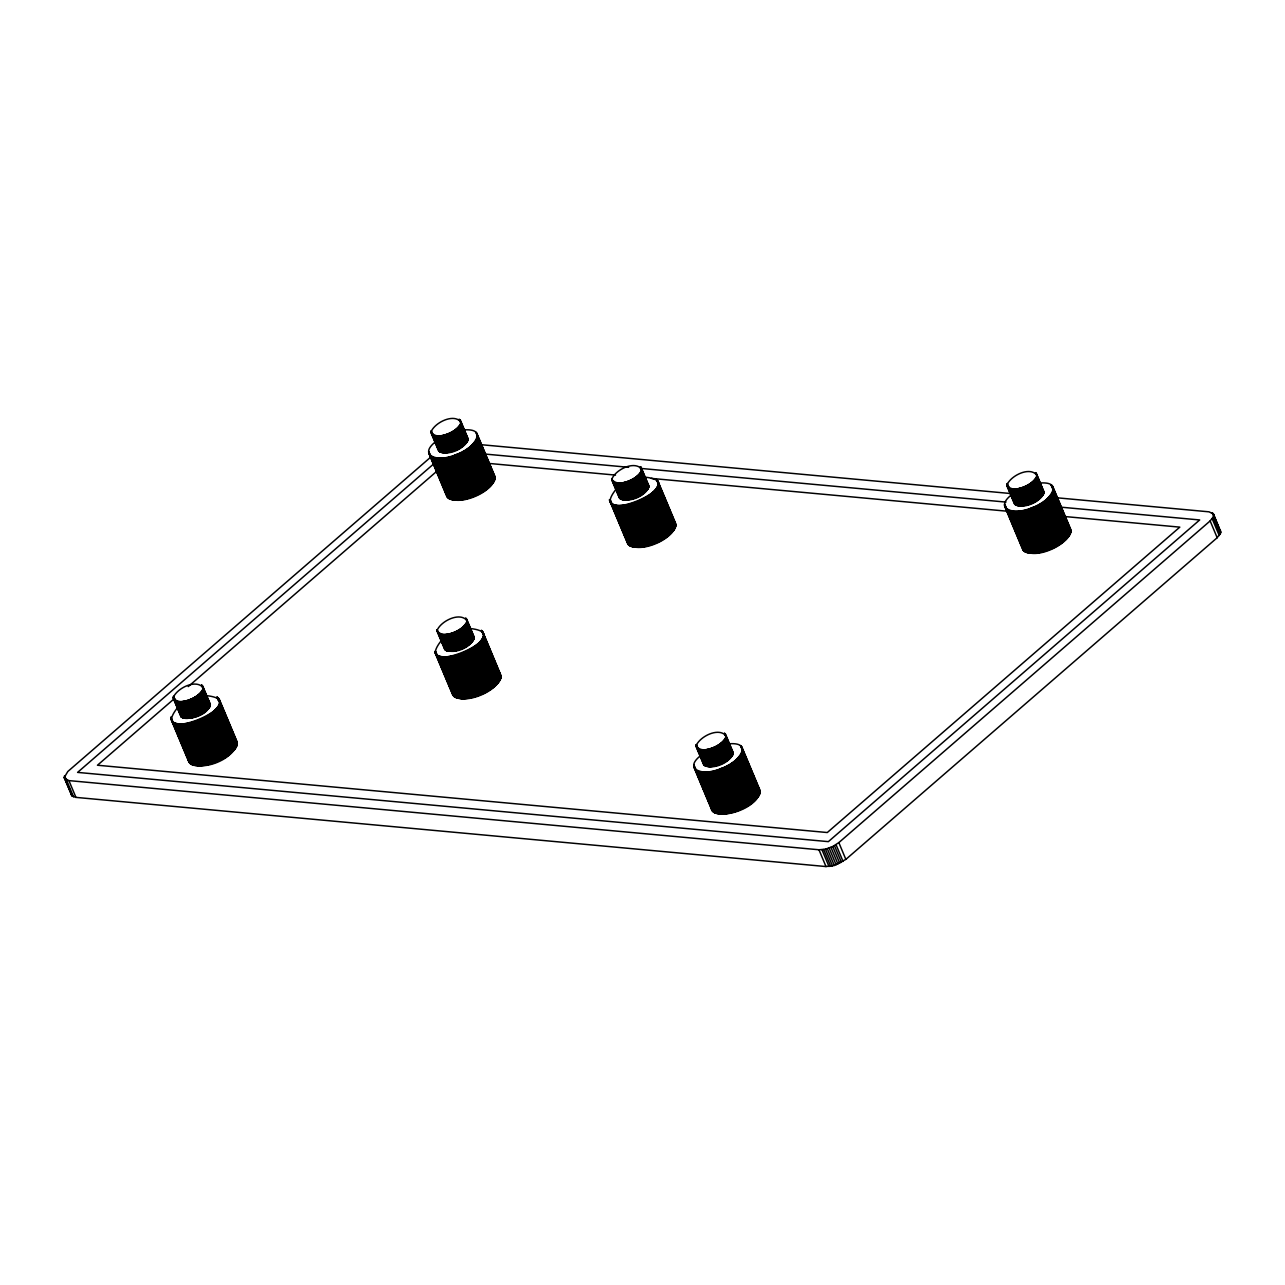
<?xml version="1.0" encoding="UTF-8"?>
<svg xmlns="http://www.w3.org/2000/svg" width="1285" height="1285" viewBox="0 0 1285 1285"><rect width="100%" height="100%" fill="white"/><g stroke="black" fill="none" stroke-linecap="round" stroke-linejoin="round"><path stroke-width="1.5" d="M188.413 760.19C198.243 775.032 240.697 757.459 235.798 739.903M467.033 436.611C470.76 447.951 441.446 459.95 438.233 447.726M444.08 647.078C449.027 658.177 478.871 645.407 472.157 634.565M446.313 492.878C450.071 512.024 502.885 489.954 492.942 473.715M452.288 691.844C457.46 709.93 507.559 688.969 499.319 672.521M646.917 483.176C653.776 494.018 623.161 507.061 618.888 495.416M627.048 540.455C632.22 558.541 682.319 537.564 674.079 521.132M731.92 750.312C736.642 761.652 705.706 774.164 703.425 761.314M711.312 808.795C719.841 823.524 767.932 803.735 757.652 787.336M1042.729 489.553C1047.468 500.893 1016.515 513.39 1014.234 500.556M1022.217 545.98C1026.635 564.758 1075.609 544.117 1069.763 527.637M1057.459 497.841L1209.073 511.832L1213.506 514.096L1220.734 532.568L1217.184 537.724L845.851 859.392L834.302 865.464L825.998 866.556L75.927 797.391L71.944 795.817L64.25 777.537L67.816 771.498L431.567 456.4M71.285 793.439L71.494 795.126M205.986 695.603C259.104 700.903 144.611 749.01 177.683 707.489M173.218 697.659C179.82 707.344 199.769 697.723 203.367 688.021C196.573 678.48 176.961 688.021 173.218 697.659L181.297 717.014C190.501 721.415 212.86 713.271 208.829 701.947M464.527 429.881C491.545 428.178 468.672 452.77 456.095 454.569C444.305 462.584 415.007 457.556 436.049 441.349M430.989 432.001C437.591 441.703 457.54 432.065 461.138 422.363C454.344 412.838 434.732 422.363 430.989 432.001L439.068 451.356M437.028 630.549C443.646 640.251 463.596 630.614 467.178 620.912C460.399 611.371 440.787 620.912 437.028 630.549L445.317 650.065M611.788 479.401C615.178 469.539 635.143 459.982 641.938 469.507C638.211 479.241 618.936 488.573 611.788 479.401L619.868 498.516M729.607 743.742C756.624 742.055 733.751 766.647 721.19 768.43C709.4 776.445 680.102 771.434 701.144 755.211M696.068 745.862C702.686 755.564 722.636 745.942 726.218 736.241C719.439 726.7 699.827 736.241 696.068 745.862L704.148 765.234M1040.432 482.983C1067.449 481.281 1044.577 505.888 1032 507.671C1020.21 515.687 990.912 510.659 1011.954 494.452M1006.894 485.104C1013.496 494.805 1033.445 485.168 1037.043 475.466C1030.249 465.941 1010.636 475.482 1006.894 485.104L1014.957 504.459M616.254 488.991C583.197 530.512 697.675 482.405 644.572 477.104M441.494 640.38C408.437 681.901 522.915 633.794 469.812 628.493M64.475 778.341L68.908 780.605L818.963 849.77L825.468 849.16L832.744 846.542L838.832 842.607L1210.149 520.923L1213.442 516.731L1213.506 514.096M180.559 713.095L181.297 717.014M433.768 463.853L77.598 772.397L828.359 841.643L1199.676 519.959L1059.916 507.077M174.631 698.381L97.467 765.234L827.283 832.535L1179.807 527.139L1064.157 516.474M188.252 686.592L437.896 470.31M480.943 444.674L1011.584 493.617M484.863 454.039L628.622 467.306M640.605 468.399L1005.994 502.098M489.874 463.516L615.499 475.097M651.399 478.405L1008.323 511.318M1218.485 529.147L1220.525 530.882M234.416 738.891L235.492 739.63M1068.477 526.577L1069.473 527.348M1213.056 513.406L1220.75 531.685M1212.365 512.811L1220.734 532.568M1213.442 516.731L1220.477 533.516M1212.944 517.743L1219.979 534.528M1212.221 518.787L1219.256 535.572M1210.149 520.923L1217.184 537.724M1052.688 486.292L1070.855 529.645M1052.206 485.682L1070.999 530.801M1051.612 485.12L1070.999 531.203M1051.275 484.863L1070.951 531.621M1050.921 484.606L1052.447 488.268M1053.331 490.083L1070.887 532.038M1053.234 490.517L1070.79 532.472M1053.106 490.95L1070.662 532.922M1052.961 491.4L1070.517 533.371M1052.784 491.85L1070.325 533.821M1052.56 492.316L1070.116 534.287M1052.319 492.781L1069.875 534.753M1052.062 493.263L1069.618 535.219M1051.756 493.729L1069.313 535.7M1051.435 494.211L1068.991 536.182M1051.098 494.709L1068.654 536.664M1050.712 495.191L1068.269 537.162M1050.311 495.673L1067.867 537.644M1049.893 496.171L1067.449 538.142M1049.427 496.669L1066.984 538.624M1048.962 497.15L1066.518 539.122M1048.448 497.648L1066.004 539.62M1047.934 498.146L1065.49 540.118M1047.387 498.628L1064.944 540.6M1036.272 473.282L1044.062 492.01M1036.112 473.105L1044.03 492.508M1046.809 499.126L1064.365 541.097M1035.485 472.623L1043.934 493.038M1036.834 476.526L1043.854 493.311M1036.738 476.799L1043.661 493.874M1046.215 499.608L1063.771 541.579M1036.497 477.377L1043.516 494.163M1036.352 477.667L1043.372 494.452M1036.192 477.956L1043.211 494.741M1045.604 500.09L1063.161 542.061M1035.999 478.245L1043.034 495.03M1035.806 478.55L1042.826 495.335M1044.978 500.572L1062.534 542.543M1035.598 478.839L1042.617 495.625M1035.357 479.144L1042.376 495.93M1035.116 479.45L1042.135 496.235M1044.336 501.054L1061.876 543.025M1034.843 479.755L1041.878 496.54M1034.57 480.044L1041.589 496.845M1043.661 501.519L1061.217 543.491M1034.28 480.349L1041.3 497.15M1033.959 480.654L1040.995 497.44M1042.97 502.001L1060.527 543.957M1033.638 480.959L1040.657 497.745M1033.301 481.265L1040.32 498.05M1042.264 502.451L1059.82 544.422M1032.947 481.57L1039.983 498.355M1032.594 481.875L1039.613 498.66M1041.557 502.917L1059.097 544.872M1032.208 482.164L1039.228 498.949M1040.818 503.351L1058.374 545.322M1031.823 482.469L1038.842 499.255M1031.421 482.758L1038.441 499.544M1040.063 503.8L1057.619 545.772M1031.004 483.048L1038.039 499.833M1030.586 483.337L1037.605 500.122M1039.308 504.234L1056.864 546.189M1030.152 483.626L1037.172 500.411M1029.703 483.899L1036.738 500.684M1038.537 504.652L1056.077 546.623M1029.253 484.172L1036.272 500.957M1037.75 505.069L1055.306 547.041M1028.787 484.445L1035.822 501.23M1028.321 484.718L1035.341 501.503M1036.947 505.471L1054.503 547.442M1027.839 484.975L1034.875 501.76M1027.358 485.232L1034.377 502.017M1036.144 505.872L1053.7 547.828M1026.876 485.489L1033.895 502.274M1035.324 506.258L1052.881 548.213M1026.378 485.73L1033.397 502.515M1025.864 485.955L1032.899 502.756M1034.505 506.627L1052.062 548.599M1025.366 486.196L1032.385 502.981M1033.67 506.981L1051.226 548.952M1024.852 486.421L1031.871 503.206M1024.338 486.629L1031.357 503.415M1032.835 507.334L1050.391 549.305M1023.824 486.838L1030.843 503.624M1023.31 487.047L1030.329 503.832M1032 507.671L1049.556 549.643M1022.78 487.24L1029.799 504.025M1031.164 507.993L1048.721 549.964M1022.266 487.417L1029.285 504.202M1021.736 487.593L1028.755 504.379M1030.313 508.314L1047.869 550.285M1021.222 487.754L1028.241 504.539M1020.692 487.914L1027.711 504.7M1029.462 508.603L1047.018 550.574M1020.178 488.059L1027.197 504.86M1028.61 508.892L1046.167 550.863M1019.647 488.204L1026.683 504.989M1019.134 488.332L1026.169 505.117M1027.775 509.165L1045.331 551.136M1018.636 488.461L1025.655 505.246M1018.122 488.573L1025.141 505.358M1026.924 509.422L1044.48 551.393M1017.624 488.669L1024.643 505.455M1026.089 509.663L1043.645 551.634M1017.126 488.766L1024.145 505.551M1016.628 488.846L1023.647 505.631M1025.237 509.888L1042.794 551.859M1016.146 488.91L1023.165 505.696M1015.664 488.975L1022.683 505.76M1024.402 510.097L1041.958 552.068M1015.198 489.023L1022.217 505.808M1014.732 489.055L1021.752 505.84M1023.583 510.29L1041.139 552.261M1014.283 489.087L1021.302 505.872M1013.833 489.103L1020.852 505.888M1022.748 510.482L1040.304 552.438M1013.399 489.119L1020.418 505.904M1012.965 489.119L1020.001 505.904M1021.944 510.643L1039.501 552.614M1012.564 489.103L1019.583 505.888M1012.146 489.071L1019.182 505.872M1021.125 510.787L1038.682 552.759M1011.761 489.039L1018.78 505.824M1011.391 489.007L1018.411 505.792M1020.338 510.916L1037.894 552.887M1011.022 488.942L1018.041 505.728M1010.669 488.878L1017.688 505.664M1010.331 488.798L1017.351 505.583M1019.551 511.028L1037.107 553M1009.994 488.718L1017.029 505.503M1009.689 488.621L1016.708 505.407M1007.328 483.481L1016.419 505.31M1018.764 511.125L1036.32 553.096M1007.119 484.043L1016.13 505.182M1007.038 484.316L1015.616 504.925M1006.958 484.59L1015.391 504.78M1018.009 511.205L1035.565 553.176M1006.91 485.842L1014.459 503.929M1017.254 511.269L1034.811 553.241M1016.515 511.318L1034.072 553.289M1015.792 511.35L1033.349 553.321M1015.086 511.366L1032.642 553.337M1014.395 511.366L1031.951 553.337M1013.736 511.334L1031.293 553.305M1013.078 511.301L1030.634 553.273M1012.435 511.253L1029.992 553.209M1011.825 511.173L1029.381 553.144M1011.231 511.093L1028.787 553.048M1010.669 510.98L1028.225 552.952M1010.106 510.852L1027.663 552.823M1009.576 510.723L1027.133 552.678M1009.078 510.563L1026.635 552.534M1008.596 510.386L1026.153 552.357M1008.147 510.209L1025.703 552.164M1007.713 510L1025.269 551.972M1004.661 504.025L1006.958 509.486M1007.312 509.776L1024.868 551.747M1004.581 504.443L1024.482 551.522M1004.533 504.86L1024.129 551.265M1004.517 505.278L1023.503 550.719M1004.581 506.065L1022.988 550.125M838.832 842.607L845.851 859.392M836.053 844.679L843.072 861.464M834.447 845.642L841.466 862.428M832.744 846.542L839.764 863.327M830.961 847.361L837.981 864.146M829.13 848.068L836.149 864.853M827.283 848.678L834.302 865.464M825.468 849.16L832.487 865.945M823.701 849.53L830.72 866.315M821.998 849.738L829.018 866.54M818.963 849.77L825.998 866.556M657.583 480.333L675.749 523.686M657.101 479.723L675.91 524.842M657.277 480.976L675.894 525.244M656.185 478.903L675.862 525.661M658.241 484.124L675.798 526.079M658.145 484.557L675.701 526.513M658.016 484.991L675.573 526.962M657.856 485.441L675.412 527.412M657.679 485.891L675.235 527.862M657.47 486.356L675.027 528.328M657.229 486.822L674.786 528.794M656.956 487.304L674.513 529.275M656.667 487.77L674.223 529.741M656.346 488.252L673.902 530.223M655.992 488.75L673.549 530.705M655.623 489.232L673.179 531.203M655.221 489.73L672.778 531.685M654.788 490.211L672.344 532.183M654.338 490.709L671.894 532.681M653.856 491.207L671.413 533.163M653.358 491.689L670.915 533.66M652.828 492.187L670.385 534.158M652.282 492.685L669.838 534.64M641.006 467.146L648.973 486.051M640.605 466.808L648.941 486.565M651.72 493.167L669.276 535.138M640.396 466.664L648.845 487.095M640.846 468.206L648.764 487.352M640.332 467.949L648.556 487.914M651.126 493.649L668.682 535.62M641.408 471.418L648.427 488.204M641.263 471.707L648.283 488.493M641.087 471.997L648.106 488.782M650.515 494.147L668.072 536.102M640.91 472.286L647.929 489.071M640.717 472.591L647.736 489.376M649.889 494.629L667.445 536.584M640.492 472.88L647.511 489.665M640.267 473.185L647.287 489.971M649.23 495.094L666.786 537.066M640.01 473.49L647.03 490.276M639.753 473.796L646.773 490.581M648.556 495.576L666.112 537.532M639.48 474.101L646.5 490.886M639.175 474.406L646.194 491.191M647.881 496.042L665.437 537.997M638.87 474.711L645.889 491.496M638.549 475L645.568 491.802M638.211 475.305L645.231 492.091M647.174 496.492L664.73 538.463M637.858 475.611L644.877 492.396M637.488 475.916L644.508 492.701M646.451 496.958L664.008 538.913M637.119 476.205L644.138 493.006M645.712 497.407L663.269 539.363M636.734 476.51L643.753 493.295M636.332 476.799L643.351 493.585M644.974 497.841L662.53 539.812M635.914 477.088L642.934 493.874M635.497 477.377L642.516 494.163M644.203 498.275L661.759 540.246M635.063 477.667L642.082 494.452M634.613 477.94L641.633 494.725M643.432 498.692L660.988 540.664M634.164 478.229L641.183 495.014M642.645 499.11L660.201 541.081M633.698 478.486L640.717 495.287M633.232 478.759L640.251 495.544M641.841 499.512L659.398 541.483M632.75 479.016L639.769 495.801M632.268 479.273L639.288 496.058M641.038 499.913L658.595 541.885M631.77 479.53L638.79 496.315M640.235 500.299L657.791 542.254M631.272 479.771L638.292 496.556M630.774 480.012L637.794 496.797M639.4 500.668L656.956 542.639M630.26 480.237L637.296 497.022M741.863 747.051L760.029 790.404M741.397 746.44L760.19 791.56M629.762 480.462L636.782 497.247M638.581 501.022L656.137 542.993M740.803 745.878L760.174 791.962M740.465 745.621L760.142 792.379M742.521 750.842L760.077 792.813M629.248 480.67L636.268 497.456M637.745 501.375L655.302 543.346M742.425 751.275L759.981 793.23M742.296 751.709L759.853 793.68M628.718 480.879L635.754 497.664M742.152 752.159L759.708 794.13M636.91 501.712L654.467 543.683M741.959 752.608L759.515 794.58M628.204 481.088L635.224 497.873M741.75 753.074L759.307 795.046M627.69 481.281L634.71 498.066M741.509 753.54L759.066 795.511M636.059 502.049L653.615 544.005M627.16 481.457L634.18 498.243M741.252 754.022L758.792 795.993M740.947 754.488L758.503 796.459M626.646 481.634L633.666 498.419M635.208 502.355L652.764 544.326M740.626 754.97L758.182 796.941M626.116 481.811L633.136 498.596M740.272 755.468L757.829 797.423M625.602 481.955L632.622 498.741M634.372 502.66L651.929 544.615M739.903 755.949L757.459 797.921M625.072 482.116L632.091 498.901M633.521 502.933L651.077 544.904M739.501 756.447L757.058 798.403M624.558 482.244L631.577 499.03M739.068 756.929L756.624 798.901M624.044 482.373L631.063 499.174M632.67 503.206L650.226 545.177M623.53 482.501L630.549 499.287M738.618 757.427L756.174 799.399M631.835 503.463L649.391 545.434M623.016 482.614L630.052 499.399M738.136 757.925L755.692 799.88M622.518 482.71L629.538 499.496M737.638 758.407L755.195 800.378M622.02 482.807L629.04 499.592M630.983 503.704L648.539 545.675M621.538 482.887L628.558 499.672M737.124 758.905L754.664 800.876M630.148 503.929L647.704 545.9M621.04 482.951L628.06 499.736M736.562 759.403L754.118 801.358M620.575 483.015L627.594 499.801M629.313 504.138L646.869 546.109M725.463 734.04L733.253 752.769M724.901 733.526L733.221 753.283M736 759.885L753.556 801.856M620.093 483.064L627.112 499.849M724.676 733.382L733.125 753.813M619.627 483.112L626.662 499.897M628.477 504.346L646.034 546.302M724.435 733.237L733.044 754.07M725.929 737.574L732.836 754.632M735.405 760.367L752.962 802.338M619.177 483.128L626.197 499.913M725.688 738.136L732.707 754.921M618.727 483.144L625.763 499.945M627.658 504.523L645.215 546.494M725.543 738.425L732.562 755.211M725.366 738.714L732.402 755.5M734.795 760.865L752.351 802.82M618.294 483.16L625.313 499.945M725.19 739.003L732.209 755.789M617.876 483.16L624.895 499.945M626.839 504.684L644.395 546.655M724.997 739.309L732.016 756.094M734.169 761.346L751.725 803.302M617.459 483.144L624.478 499.929M724.772 739.598L731.808 756.383M617.057 483.128L624.076 499.913M626.036 504.828L643.592 546.8M724.547 739.903L731.567 756.688M733.51 761.812L751.066 803.784M616.672 483.08L623.691 499.881M724.306 740.208L731.326 756.993M724.033 740.513L731.053 757.299M616.286 483.048L623.305 499.833M625.233 504.957L642.789 546.928M732.852 762.294L750.408 804.249M615.917 482.983L622.936 499.769M723.76 740.819L730.779 757.604M615.563 482.919L622.582 499.704M723.455 741.124L730.49 757.909M615.226 482.839L622.245 499.64M624.446 505.069L642.002 547.041M614.905 482.758L621.924 499.544M723.15 741.429L730.169 758.214M732.161 762.76L749.717 804.715M614.599 482.662L621.619 499.447M722.829 741.718L729.848 758.519M614.294 482.566L621.314 499.351M623.675 505.182L641.231 547.137M613.748 482.325L621.04 499.223M722.491 742.023L729.511 758.809M731.454 763.21L749.01 805.181M613.491 482.18L620.526 498.965M611.821 478.887L620.286 498.821M622.904 505.262L640.46 547.217M722.138 742.328L729.157 759.114M721.768 742.634L728.804 759.419M730.731 763.675L748.288 805.631M611.853 480.124L619.37 497.97M622.165 505.326L639.721 547.282M721.399 742.923L728.418 759.724M730.009 764.125L747.549 806.08M621.426 505.374L638.982 547.33M721.014 743.228L728.033 760.013M720.612 743.517L727.631 760.302M729.254 764.559L746.81 806.53M620.703 505.39L638.26 547.362M720.194 743.806L727.214 760.591M619.996 505.407L637.553 547.378M719.777 744.095L726.796 760.881M728.483 764.993L746.039 806.964M619.306 505.407L636.862 547.378M719.343 744.384L726.362 761.17M718.893 744.658L725.913 761.443M727.712 765.41L745.268 807.382M618.631 505.39L636.187 547.346M718.443 744.947L725.463 761.732M617.973 505.342L635.529 547.314M726.924 765.828L744.481 807.799M717.978 745.204L724.997 762.005M617.346 505.294L634.902 547.265M717.512 745.477L724.531 762.262M726.137 766.229L743.694 808.201M616.736 505.214L634.292 547.185M717.03 745.734L724.049 762.519M616.141 505.134L633.698 547.105M716.548 745.991L723.567 762.776M725.334 766.631L742.875 808.602M615.563 505.021L633.12 546.992M716.05 746.248L723.086 763.033M615.017 504.909L632.573 546.864M724.515 767.016L742.071 808.972M614.487 504.764L632.043 546.735M715.552 746.489L722.588 763.274M613.989 504.603L631.529 546.575M715.054 746.73L722.074 763.515M723.696 767.386L741.252 809.357M613.507 504.427L631.063 546.398M613.041 504.25L630.598 546.221M714.556 746.954L721.576 763.74M612.608 504.041L630.164 546.013M722.861 767.755L740.417 809.711M610.327 499.881L629.762 545.788M714.042 747.179L721.062 763.965M610.246 500.315L629.377 545.563M610.198 500.732L628.702 545.049M713.528 747.388L720.548 764.173M722.025 768.093L739.582 810.064M609.443 499.72L628.413 544.776M609.476 500.106L627.883 544.165M713.014 747.597L720.034 764.382M712.484 747.806L719.504 764.591M721.19 768.43L738.746 810.401M711.97 747.999L718.99 764.784M720.339 768.767L737.895 810.723M711.44 748.175L718.46 764.961M710.926 748.352L717.946 765.137M719.504 769.072L737.06 811.044M710.396 748.529L717.415 765.314M709.882 748.673L716.901 765.458M718.652 769.378L736.209 811.333M709.352 748.834L716.387 765.619M717.801 769.651L735.357 811.622M708.838 748.962L715.857 765.748M708.324 749.091L715.343 765.892M716.95 769.924L734.506 811.895M707.81 749.219L714.829 766.005M707.312 749.332L714.332 766.117M716.114 770.181L733.671 812.152M706.798 749.428L713.834 766.213M715.263 770.422L732.819 812.393M706.3 749.524L713.336 766.31M705.818 749.605L712.838 766.39M714.428 770.647L731.984 812.618M705.337 749.669L712.356 766.454M704.855 749.733L711.874 766.519M713.593 770.855L731.149 812.827M704.373 749.781L711.408 766.567M703.923 749.83L710.942 766.615M712.757 771.064L730.314 813.019M703.457 749.846L710.476 766.631M703.024 749.878L710.043 766.663M711.938 771.241L729.495 813.212M702.59 749.878L709.609 766.663M702.156 749.878L709.175 766.663M711.119 771.402L728.675 813.373M701.738 749.862L708.758 766.647M701.337 749.846L708.356 766.631M710.316 771.546L727.872 813.517M700.951 749.798L707.971 766.599M700.566 749.765L707.585 766.551M709.513 771.675L727.069 813.646M700.197 749.701L707.232 766.486M699.843 749.637L706.878 766.422M699.506 749.557L706.541 766.358M708.726 771.803L726.282 813.758M699.185 749.476L706.204 766.262M698.879 749.38L705.899 766.165M696.406 744.529L705.593 766.069M707.955 771.899L725.511 813.855M696.293 744.802L705.32 765.94M696.213 745.075L704.806 765.683M696.149 745.348L704.565 765.539M707.184 771.98L724.74 813.935M696.101 746.617L703.65 764.687M706.445 772.044L724.001 813.999M705.706 772.092L723.262 814.048M704.983 772.108L722.539 814.08M704.276 772.124L721.833 814.096M703.586 772.124L721.142 814.096M702.911 772.108L720.467 814.064M702.269 772.06L719.825 814.031M701.626 772.012L719.182 813.983M701.016 771.932L718.572 813.903M700.421 771.851L717.978 813.823M699.843 771.739L717.399 813.71M699.297 771.626L716.853 813.582M698.767 771.482L716.323 813.453M698.269 771.321L715.825 813.293M697.787 771.161L715.343 813.116M697.321 770.968L714.878 812.939M696.904 770.759L714.444 812.73M693.852 764.784L696.133 770.261M696.486 770.55L714.042 812.505M693.772 765.201L713.673 812.281M693.723 765.635L712.982 811.767M693.707 766.037L712.693 811.494M693.755 766.824L712.179 810.883M476.783 433.173L494.95 476.526M476.301 432.563L495.078 477.297M475.707 432.001L495.094 478.1M477.506 436.547L495.062 478.502M477.426 436.964L494.982 478.936M477.345 437.398L494.886 479.369M477.217 437.848L494.773 479.803M477.056 438.297L494.613 480.253M476.88 438.747L494.436 480.718M476.671 439.213L494.227 481.168M476.43 439.679L493.986 481.634M476.157 440.145L493.713 482.116M475.868 440.626L493.424 482.598M475.546 441.108L493.103 483.08M475.193 441.59L492.749 483.562M474.808 442.072L492.364 484.043M474.406 442.57L491.962 484.541M473.988 443.068L491.545 485.023M473.539 443.55L491.095 485.521M473.057 444.048L490.613 486.019M472.559 444.546L490.115 486.501M472.029 445.028L489.585 486.999M471.483 445.526L489.039 487.497M460.383 420.163L468.158 438.892M459.805 419.665L468.142 439.406M470.92 446.024L488.461 487.979M459.58 419.504L468.029 439.936M459.082 419.231L467.965 440.209M460.849 423.697L467.868 440.482M470.326 446.505L487.882 488.477M460.737 423.97L467.628 441.044M460.448 424.548L467.467 441.333M460.287 424.837L467.306 441.622M469.716 446.987L487.272 488.959M460.11 425.142L467.13 441.928M459.901 425.431L466.937 442.217M469.073 447.469L486.629 489.44M459.693 425.737L466.712 442.522M459.468 426.026L466.487 442.827M459.211 426.331L466.23 443.116M468.431 447.951L485.987 489.906M458.954 426.636L465.973 443.421M458.665 426.941L465.684 443.727M467.756 448.417L485.312 490.388M458.376 427.246L465.395 444.032M458.07 427.552L465.09 444.337M467.065 448.883L484.622 490.854M457.749 427.857L464.768 444.642M457.412 428.162L464.431 444.947M466.375 449.348L483.931 491.32M457.058 428.467L464.078 445.252M456.689 428.756L463.708 445.542M465.652 449.798L483.208 491.77M456.32 429.062L463.339 445.847M464.913 450.248L482.469 492.219M455.918 429.351L462.937 446.136M455.516 429.656L462.536 446.441M464.158 450.682L481.714 492.653M455.115 429.945L462.134 446.73M454.681 430.234L461.7 447.019M463.403 451.115L480.959 493.087M454.248 430.507L461.267 447.292M453.814 430.796L460.833 447.582M462.632 451.549L480.188 493.504M453.348 431.069L460.383 447.855M461.845 451.951L479.401 493.922M452.898 431.342L459.918 448.128M452.416 431.599L459.452 448.401M461.042 452.368L478.598 494.323M451.951 431.872L458.97 448.658M451.469 432.129L458.488 448.915M460.239 452.754L477.795 494.725M450.971 432.37L457.99 449.156M459.42 453.139L476.976 495.111M450.473 432.611L457.492 449.397M449.975 432.852L456.994 449.638M458.6 453.509L476.157 495.48M449.461 433.077L456.48 449.862M457.781 453.878L475.322 495.849M448.947 433.302L455.982 450.087M448.433 433.527L455.468 450.312M456.946 454.231L474.502 496.187M447.919 433.736L454.938 450.521M447.405 433.928L454.424 450.714M456.095 454.569L473.651 496.54M446.875 434.121L453.91 450.907M455.259 454.89L472.816 496.861M446.361 434.314L453.38 451.099M445.831 434.491L452.85 451.276M454.408 455.195L471.964 497.166M445.317 434.651L452.336 451.437M444.787 434.812L451.806 451.597M453.573 455.5L471.113 497.472M444.273 434.956L451.292 451.742M452.722 455.789L470.278 497.761M443.759 435.101L450.778 451.886M443.245 435.229L450.264 452.015M451.87 456.063L469.427 498.018M442.731 435.342L449.75 452.127M442.217 435.454L449.236 452.24M451.019 456.32L468.575 498.275M441.719 435.567L448.738 452.352M450.184 456.56L467.74 498.516M441.221 435.647L448.24 452.432M440.723 435.727L447.742 452.513M449.348 456.785L466.905 498.741M440.241 435.808L447.26 452.593M439.759 435.856L446.778 452.641M448.513 456.994L466.07 498.965M439.293 435.904L446.313 452.705M438.827 435.952L445.847 452.738M447.678 457.187L465.234 499.158M438.378 435.984L445.397 452.77M437.928 436L444.947 452.786M446.859 457.364L464.415 499.335M437.494 436L444.514 452.802M437.077 436L444.096 452.786M446.04 457.524L463.596 499.496M436.659 435.984L443.678 452.786M436.258 435.968L443.277 452.754M435.856 435.936L442.891 452.722M445.236 457.685L462.793 499.64M435.486 435.888L442.506 452.673M444.433 457.813L461.99 499.785M435.117 435.84L442.136 452.625M434.764 435.776L441.783 452.561M434.426 435.695L441.446 452.481M443.646 457.926L461.203 499.897M434.105 435.615L441.124 452.4M433.784 435.519L440.803 452.304M433.495 435.406L440.514 452.191M442.875 458.022L460.432 499.993M431.31 430.652L440.241 452.079M431.134 431.214L439.711 451.822M431.069 431.471L439.486 451.677M442.104 458.102L459.661 500.074M431.005 432.74L438.571 450.81M441.349 458.167L458.906 500.138M440.61 458.215L458.167 500.186M439.904 458.247L457.444 500.218M439.197 458.263L456.753 500.218M438.506 458.247L456.063 500.218M437.832 458.231L455.388 500.202M437.173 458.199L454.729 500.154M436.547 458.135L454.103 500.106M435.92 458.07L453.476 500.026M435.326 457.974L452.882 499.945M434.764 457.878L452.32 499.833M434.218 457.749L451.758 499.72M433.688 457.605L451.244 499.576M433.173 457.46L450.73 499.415M432.692 457.283L450.248 499.255M432.242 457.091L449.798 499.062M431.808 456.898L449.364 498.853M431.407 456.673L448.963 498.644M428.692 451.34L448.577 498.403M428.644 451.758L448.224 498.162M428.628 452.159L447.598 497.616M428.676 452.962L447.084 497.022M482.598 631.417L501.118 675.83M482.357 631.112L501.134 676.633M481.763 630.549L501.102 677.05M481.425 630.292L501.038 677.484M483.385 635.947L500.941 677.918M483.256 636.38L500.813 678.351M483.112 636.83L500.668 678.801M482.919 637.296L500.475 679.251M482.71 637.745L500.267 679.717M482.469 638.211L500.026 680.183M482.212 638.693L499.753 680.664M481.907 639.175L499.463 681.13M481.586 639.657L499.142 681.612M481.233 640.139L498.789 682.11M480.863 640.621L498.419 682.592M480.462 641.119L498.018 683.074M480.028 641.601L497.584 683.572M479.578 642.098L497.134 684.07M479.096 642.596L496.652 684.568M478.598 643.078L496.155 685.05M478.068 643.576L495.625 685.548M477.522 644.074L495.078 686.045M466.584 618.904L474.197 637.199M466.053 618.358L474.213 637.697M465.636 618.053L474.149 638.211M476.96 644.556L494.516 686.527M466.792 621.265L474.004 638.757M466.889 622.245L473.908 639.03M476.366 645.054L493.922 687.009M466.776 622.518L473.796 639.304M466.648 622.807L473.667 639.593M466.503 623.096L473.522 639.882M475.755 645.536L493.311 687.507M466.326 623.386L473.362 640.171M466.15 623.675L473.169 640.46M465.957 623.98L472.976 640.765M475.129 646.018L492.685 687.973M465.732 624.269L472.768 641.07M465.507 624.574L472.527 641.36M474.47 646.484L492.026 688.455M465.266 624.879L472.286 641.665M464.993 625.185L472.013 641.97M464.72 625.49L471.74 642.275M473.812 646.965L491.368 688.937M464.415 625.795L471.45 642.58M464.11 626.1L471.129 642.885M473.121 647.431L490.677 689.402M463.789 626.405L470.808 643.191M463.451 626.695L470.471 643.496M472.414 647.897L489.971 689.852M463.098 627L470.117 643.785M471.691 648.347L489.248 690.318M462.728 627.305L469.764 644.09M462.359 627.61L469.378 644.395M470.952 648.797L488.509 690.752M461.974 627.899L468.993 644.684M461.572 628.188L468.591 644.974M470.214 649.23L487.77 691.202M461.154 628.477L468.174 645.279M460.737 628.767L467.756 645.552M469.443 649.664L486.999 691.635M460.303 629.056L467.322 645.841M468.672 650.082L486.228 692.053M459.853 629.345L466.873 646.13M459.404 629.618L466.423 646.403M467.885 650.499L485.441 692.47M458.938 629.891L465.957 646.676M458.472 630.148L465.491 646.933M467.098 650.901L484.654 692.872M457.99 630.405L465.009 647.206M466.294 651.302L483.835 693.274M457.508 630.662L464.527 647.447M457.01 630.919L464.046 647.704M465.475 651.688L483.032 693.659M456.512 631.16L463.548 647.945M456.014 631.401L463.034 648.186M464.656 652.057L482.212 694.029M455.516 631.626L462.536 648.411M463.821 652.427L481.377 694.382M455.002 631.851L462.022 648.636M454.488 632.059L461.508 648.861M462.986 652.764L480.542 694.735M453.974 632.268L460.994 649.07M453.444 632.477L460.464 649.262M462.15 653.117L479.707 695.073M452.93 632.67L459.95 649.455M461.299 653.439L478.855 695.41M452.4 632.846L459.42 649.632M451.886 633.023L458.906 649.808M460.464 653.744L478.02 695.715M451.356 633.2L458.376 649.985M450.842 633.36L457.862 650.146M459.612 654.049L477.169 696.02M450.312 633.505L457.348 650.29M458.761 654.338L476.317 696.293M449.798 633.634L456.817 650.435M449.284 633.778L456.303 650.563M457.91 654.595L475.466 696.566M448.77 633.89L455.789 650.676M448.272 634.003L455.292 650.788M457.075 654.852L474.631 696.823M447.758 634.099L454.794 650.885M456.223 655.093L473.779 697.064M447.26 634.196L454.296 650.981M446.778 634.276L453.798 651.061M455.388 655.318L472.944 697.289M446.28 634.34L453.316 651.126M445.815 634.404L452.834 651.19M454.553 655.543L472.109 697.498M445.333 634.453L452.368 651.238M444.883 634.501L451.902 651.286M453.717 655.736L471.274 697.707M444.417 634.533L451.437 651.318M443.984 634.549L451.003 651.334M452.898 655.912L470.455 697.884M443.534 634.549L450.569 651.334M443.116 634.549L450.135 651.334M452.079 656.073L469.635 698.044M442.699 634.533L449.718 651.318M442.297 634.517L449.316 651.302M451.276 656.217L468.832 698.189M441.911 634.485L448.931 651.27M441.526 634.437L448.545 651.222M441.157 634.372L448.192 651.174M450.473 656.362L468.029 698.317M440.803 634.308L447.839 651.093M440.466 634.244L447.501 651.029M440.145 634.148L447.164 650.933M449.686 656.474L467.242 698.43M439.839 634.051L446.859 650.836M439.534 633.955L446.554 650.74M439.261 633.842L446.28 650.628M448.915 656.571L466.471 698.542M437.173 629.746L446.007 650.499M437.109 630.019L445.526 650.21M448.144 656.651L465.7 698.622M437.028 631.047L444.755 649.551M447.405 656.715L464.961 698.687M446.666 656.764L464.222 698.719M445.943 656.796L463.5 698.751M445.236 656.796L462.793 698.767M444.546 656.796L462.102 698.767M443.871 656.78L461.427 698.751M443.229 656.731L460.785 698.703M442.586 656.683L460.142 698.654M441.976 656.603L459.532 698.574M441.381 656.523L458.938 698.494M440.803 656.41L458.36 698.381M440.257 656.298L457.813 698.253M439.727 656.153L457.283 698.124M439.229 655.992L456.785 697.964M438.747 655.832L456.303 697.787M438.281 655.639L455.838 697.61M437.864 655.43L455.404 697.402M437.446 655.221L455.002 697.193M435.567 651.286L454.633 696.952M435.503 651.704L454.28 696.695M435.454 652.121L453.942 696.438M434.715 651.495L453.38 695.876M434.892 652.25L452.738 694.912M219.366 699.506L237.066 741.814M218.53 698.221L237.307 742.939M218.241 697.932L237.323 743.742M217.599 697.402L237.275 744.16M217.245 697.161L237.211 744.593M216.86 696.92L218.386 700.582M219.558 703.056L237.115 745.027M219.446 703.489L236.986 745.461M219.285 703.939L236.842 745.91M219.109 704.405L236.665 746.36M218.884 704.855L236.44 746.826M218.659 705.32L236.199 747.292M218.386 705.802L235.942 747.774M218.097 706.284L235.637 748.239M217.759 706.766L235.316 748.721M217.422 707.248L234.978 749.203M217.036 707.73L234.593 749.701M216.635 708.228L234.191 750.183M216.217 708.71L233.774 750.681M215.751 709.208L233.308 751.179M215.286 709.705L232.842 751.661M214.788 710.187L232.328 752.159M214.258 710.685L231.814 752.657M213.712 711.183L231.268 753.139M202.596 685.821L210.371 704.308M202.243 685.467L210.355 705.063M213.133 711.665L230.69 753.636M201.809 685.162L210.322 705.32M201.568 685.017L210.178 705.867M203.062 689.354L210.098 706.14M212.555 712.163L230.095 754.118M202.95 689.627L209.985 706.413M202.821 689.916L209.84 706.702M202.677 690.206L209.696 706.991M211.929 712.645L229.485 754.6M202.516 690.495L209.535 707.28M202.339 690.784L209.359 707.569M202.131 691.089L209.15 707.874M211.302 713.127L228.858 755.082M201.922 691.378L208.941 708.163M201.681 691.683L208.7 708.469M201.44 691.989L208.459 708.774M210.66 713.593L228.216 755.564M201.167 692.294L208.202 709.079M200.894 692.599L207.913 709.384M209.985 714.074L227.541 756.03M200.605 692.904L207.624 709.689M200.283 693.209L207.319 709.995M209.294 714.54L226.851 756.512M199.962 693.514L206.997 710.3M199.625 693.804L206.66 710.605M208.588 714.99L226.144 756.961M199.271 694.109L206.307 710.894M207.881 715.456L225.437 757.427M198.918 694.414L205.937 711.199M198.532 694.719L205.568 711.504M207.142 715.906L224.698 757.861M198.147 695.008L205.166 711.794M197.745 695.297L204.765 712.083M206.387 716.339L223.943 758.311M197.328 695.587L204.363 712.372M196.91 695.876L203.929 712.661M205.632 716.773L223.188 758.744M196.476 696.165L203.496 712.95M196.027 696.438L203.062 713.239M204.861 717.191L222.417 759.162M195.577 696.727L202.596 713.512M204.074 717.608L221.63 759.58M195.111 697L202.147 713.785M194.645 697.257L201.665 714.042M203.271 718.01L220.827 759.981M194.18 697.514L201.199 714.299M193.682 697.771L200.717 714.556M202.468 718.411L220.024 760.383M193.2 698.028L200.219 714.813M201.649 718.797L219.205 760.768M192.702 698.269L199.721 715.054M192.204 698.51L199.223 715.295M200.829 719.166L218.386 761.138M191.69 698.735L198.709 715.52M199.994 719.536L217.55 761.491M191.176 698.96L198.195 715.745M190.662 699.168L197.681 715.954M199.159 719.873L216.715 761.844M190.148 699.377L197.167 716.163M189.634 699.586L196.653 716.371M198.324 720.21L215.88 762.182M189.104 699.779L196.123 716.564M197.488 720.548L215.045 762.503M188.59 699.956L195.609 716.741M188.06 700.132L195.079 716.918M196.637 720.853L214.193 762.824M187.546 700.309L194.565 717.094M187.016 700.453L194.035 717.255M195.786 721.158L213.342 763.113M186.502 700.614L193.521 717.399M194.951 721.431L212.491 763.402M185.988 700.743L193.007 717.544M185.458 700.887L192.493 717.673M194.099 721.704L211.656 763.675M184.96 701L191.979 717.785M184.446 701.112L191.465 717.897M193.248 721.961L210.804 763.933M183.948 701.208L190.967 717.994M192.413 722.202L209.969 764.173M183.45 701.305L190.469 718.09M182.952 701.385L189.971 718.17M191.561 722.427L209.118 764.398M182.47 701.449L189.489 718.235M181.988 701.514L189.007 718.299M190.726 722.652L208.282 764.607M181.522 701.562L188.542 718.347M181.056 701.61L188.076 718.395M189.907 722.845L207.463 764.8M180.607 701.626L187.626 718.427M180.157 701.658L187.176 718.443M189.072 723.021L206.628 764.993M179.723 701.658L186.743 718.443M179.29 701.658L186.325 718.443M188.269 723.182L205.825 765.153M178.888 701.642L185.907 718.427M178.487 701.626L185.506 718.411M187.449 723.327L205.006 765.298M178.085 701.594L185.104 718.379M177.715 701.546L184.735 718.331M177.346 701.481L184.365 718.267M186.662 723.455L204.219 765.426M176.993 701.417L184.012 718.203M176.655 701.353L183.675 718.138M176.318 701.257L183.353 718.042M185.875 723.583L203.432 765.539M176.013 701.16L183.032 717.946M175.724 701.064L182.743 717.849M185.088 723.68L202.644 765.635M173.539 696.309L182.454 717.737M173.443 696.582L182.197 717.608M173.298 697.129L181.715 717.319M184.333 723.76L201.89 765.715M173.218 698.157L180.944 716.661M183.578 723.824L201.135 765.78M182.839 723.873L200.396 765.828M182.117 723.889L199.673 765.86M181.41 723.905L198.966 765.876M180.719 723.905L198.275 765.876M180.061 723.889L197.617 765.844M179.402 723.84L196.958 765.812M178.76 723.792L196.316 765.764M178.149 723.712L195.706 765.683M177.555 723.632L195.111 765.603M176.993 723.519L194.549 765.491M176.43 723.407L193.987 765.362M175.9 723.262L193.457 765.234M175.403 723.102L192.959 765.073M174.921 722.941L192.477 764.896M174.471 722.748L192.027 764.72M174.037 722.539L191.594 764.511M173.636 722.331L191.192 764.286M173.282 722.041L190.806 764.061M170.905 716.998L190.453 763.804M170.841 717.817L190.132 763.547M170.857 718.219L189.554 762.985M171.066 719.359L188.911 762.021M68.908 780.605L75.927 797.391M66.515 780.075L73.534 796.861M64.523 775.69L65.937 779.047M64.266 776.654L72.635 796.395M64.25 777.537L71.944 795.817"/></g></svg>
